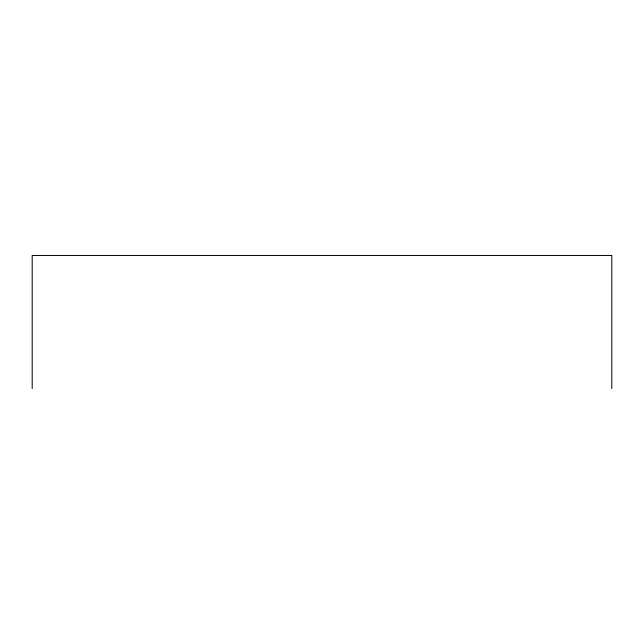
<?xml version="1.0" encoding="UTF-8"?>
<svg xmlns="http://www.w3.org/2000/svg" width="644" height="644" viewBox="0 0 644 644"><rect width="100%" height="100%" fill="white"/><g stroke="black" fill="none" stroke-linecap="round" stroke-linejoin="round"><path stroke-width="0.97" d="M611.8 388.541L611.8 255.459L32.2 255.459L32.2 388.541"/></g></svg>
